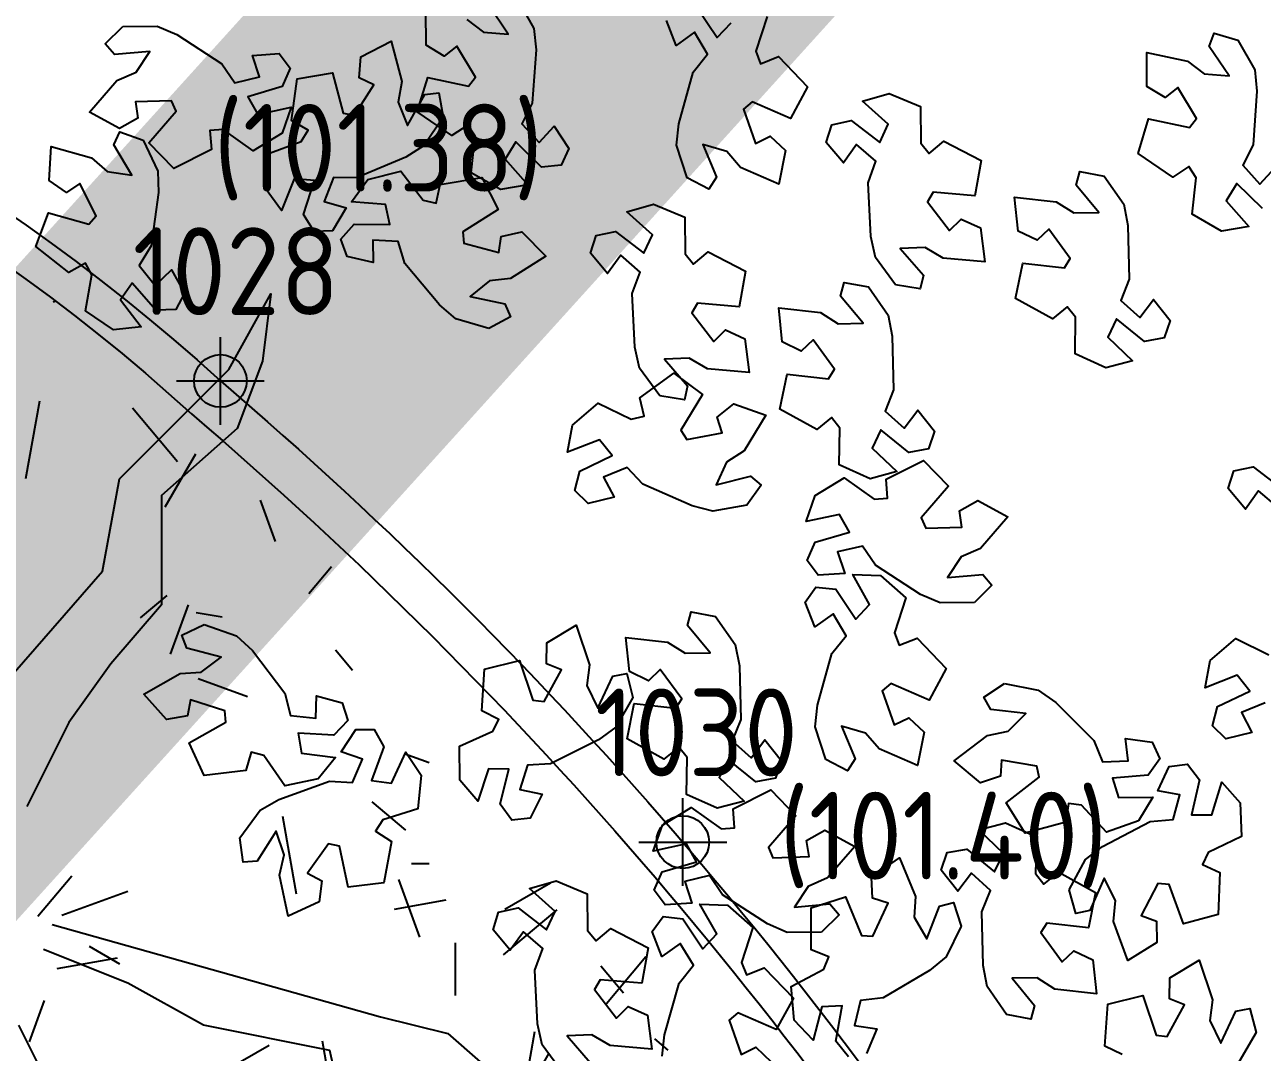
# Model space of a CAD drawing. Extents: x 9555 to 11275, y -8412 to -6382.
# Drawn here: x 10142.54 to 10145.359, y -8044.148 to -8041.807 of the extents above; entities that cross this region are included whole.
import ezdxf

# ---------------------------------------------------------------- set-up
doc = ezdxf.new("R2010")
doc.units = 0
doc.header["$MEASUREMENT"] = 0
doc.header["$XCLIPFRAME"] = 2
doc.header["$PDMODE"] = 33
doc.header["$PDSIZE"] = 0.12
doc.linetypes.add('TRATTEGGIATA', pattern=[0.75, 0.5, -0.25])
doc.layers.get('0').update_dxf_attribs({"color": 53, "lineweight": 50})
for name, color, linetype in [('02_CAT', 7, 'Continuous'), ('GEI-Nome_P', 6, 'Continuous'), ('GEI-Punti', 7, 'Continuous'), ('Gei-Punti_3D', 3, 'Continuous'), ('GEI-Quote_P', 3, 'Continuous'), ('GEI-Simboli', 6, 'Continuous'), ('Immagine', 181, 'Continuous'), ('Ril-Aiuola_Retino', 85, 'Continuous'), ('Ril-Albero', 104, 'Continuous'), ('Ril-Strada', 4, 'Continuous')]:
    doc.layers.add(name, color=color, linetype=linetype)
doc.layers.add('x Area Rilievo', color=1, linetype='Continuous', lineweight=15)
doc.styles.get("Standard").update_dxf_attribs({"font": 'isocp.shx'})
picture_1 = doc.add_image_def('image2.png', size_in_pixel=(4950, 3510))
picture_2 = doc.add_image_def('image3.png', size_in_pixel=(3510, 4950))

# ---------------------------------------------------------------- blocks, each defined once
blk = doc.blocks.new('ALB_PIOPPO')
at = {"layer": 'Ril-Albero'}
for points in [[(0.629399050907864, 0.847188342552613), (0.6455410235761292, 0.8186258755907261), (0.6475712681809682, 0.7981072205392366), (0.6439531352355061, 0.7468163475869574), (0.6339111484878686, 0.7272588022190689), (0.6504432514010432, 0.7091606860228126), (0.6650998436679174, 0.725079480992008), (0.6790504751094204, 0.7036017339706859), (0.6717704875217123, 0.6874593528292507), (0.6527598935766719, 0.6857475498834447), (0.6527598935766719, 0.6857475498834447), (0.6282433419256677, 0.709884985000599), (0.6180604367207252, 0.6932842246947075), (0.6396804354722008, 0.6686240890677482), (0.6135509522734992, 0.6642038394065821), (0.585391224812156, 0.6803022447969056), (0.5893215487157022, 0.7152359142909859), (0.5823637567688138, 0.7259614023441259), (0.5670929564103062, 0.7159226618113621), (0.5670929564103062, 0.7159226618113621), (0.5338389690778058, 0.7386474083202188), (0.5438615268134299, 0.7716033543705407), (0.5830697182790345, 0.7633579439922187), (0.5896094476735243, 0.7719196745712793), (0.571890339815468, 0.8016868073797241), (0.55955114024664, 0.7921439971264022), (0.5422787791404744, 0.8026614627601703), (0.5420218138948485, 0.8353826161607003)], [(0.5812013221881216, 0.827099654324968), (0.5971829477296069, 0.8148923734498226), (0.6209886741976334, 0.8130009600829453), (0.60195014794499, 0.8410407261926593)], [(0.8018030989780982, 0.8383490169486549), (0.8209533914390477, 0.8097667977571632), (0.834272331588636, 0.8239753394450418)], [(0.8688872543526713, 0.8301085657703879), (0.8579987687195398, 0.7966832812850839), (0.8626527865945945, 0.7847758440416328), (0.8796330948479181, 0.7915317913410718), (0.8796330948479181, 0.7915317913410718), (0.9076262659104941, 0.7625727862753706), (0.8911689848088145, 0.7323121842983937), (0.8544262912984095, 0.7482885239982693), (0.8462955879299443, 0.7412200751916771), (0.8576535219060588, 0.7084932329545381), (0.8716624290842674, 0.7153541078747594), (0.8864613867552862, 0.701572149496883), (0.880120110619373, 0.6694703095890873), (0.8434130778799727, 0.685477651137262), (0.8302188641461044, 0.7006546981673978), (0.8072824778504355, 0.70730392268689), (0.8202808165347051, 0.6760031709503664), (0.8131427639649473, 0.664479878946338), (0.7921561917460167, 0.6755123025885155), (0.7821003186219286, 0.7067414102502312), (0.7842460084331151, 0.7272483140792474), (0.7981245113155637, 0.7767582298827733), (0.8119011848789341, 0.7938913088212303), (0.799354726081674, 0.8149492895495314), (0.7817912591775666, 0.8023101271966766), (0.7724542879122964, 0.8261582848872422)], [(1.342994265349148, 0.6459597301671351), (1.318477713698144, 0.6700971652842327), (1.30829480815089, 0.6534964053207091), (1.329914806560055, 0.628836269351325), (1.303785323018928, 0.6244160196902158), (1.275625595557585, 0.6405144250804824), (1.279555920488178, 0.6754480945746764), (1.272598128198865, 0.6861735826277027), (1.257327327840358, 0.6761348420949957), (1.257327327840358, 0.6761348420949957), (1.224073340850282, 0.6988595886039093), (1.234095898243595, 0.7318155346541744), (1.273304089709086, 0.7235701246182202), (1.279843818761378, 0.7321318548548561), (1.262124711588058, 0.7618989876633009), (1.249785511676691, 0.7523561777524037), (1.232513149885676, 0.7628736433861718), (1.232256185667438, 0.7955947964443908), (1.271435693960598, 0.7873118349509696), (1.287417319159886, 0.7751045537334562), (1.31122304597011, 0.773213140366579), (1.292184519717466, 0.8012529068186609), (1.296854351976322, 0.8139781056776201), (1.31963342165318, 0.8074005228361898), (1.335775395006294, 0.7788380558743029), (1.337805639268822, 0.758319401165295), (1.334187506665558, 0.7070285282129589), (1.324145519575723, 0.6874709825027026), (1.340677622831208, 0.6693728663065031), (1.355334215440394, 0.6852916612756417)], [(0.1197723901173049, 0.1697732862447197), (0.2325996595162678, 0.2986109770044436), (0.2487174011304205, 0.3871870842012299), (0.3534851842734952, 0.4918676862230882), (0.3937807697200242, 0.5643389520943742), (0.3857212834641359, 0.4999202804783067), (0.3615446708718082, 0.435501261677075), (0.2890129869193743, 0.3710822428758433), (0.2890129869193743, 0.3388729070677527), (0.2890129869193743, 0.2664016411964667), (0.2406585304945565, 0.2100348694653462), (0.2003629450479139, 0.1536684449193899), (0.1600679755638339, 0.07314493163545421)], [(1.357987022492125, 0.3597809733417421), (1.339404689575872, 0.3757668787783928), (1.326761975937302, 0.3582059705668712), (1.31033738227768, 0.3778565807134555), (1.315629878331265, 0.3947552244590042), (1.334298201188403, 0.3987334972258054), (1.334298201188403, 0.3987334972258054), (1.36153134881738, 0.3777089205653965)], [(1.345511374046055, 0.1726821289486793), (1.322888509926884, 0.1632450540180344), (1.332912359506281, 0.144068346386689), (1.307982076899066, 0.1382036259584538), (1.295253025792135, 0.1505140283386481), (1.30007153510212, 0.1689833199801569), (1.30007153510212, 0.1689833199801569), (1.331078207027304, 0.1838918268740031), (1.31889956344412, 0.199089111302726), (1.288380615356118, 0.1870832511942808), (1.293057907985826, 0.2131679420378418), (1.317731396200656, 0.234223767753349), (1.349277295194042, 0.2187103706132802)], [(0.9466798497599029, -0.1663533740739354), (0.9345341884179561, -0.1516287095614075), (0.9345341884179561, -0.1516287095614075), (0.9406156745775434, -0.117765864006401), (0.9211646835331067, -0.1187332757499462), (0.9130164678610981, -0.1505004442939821), (0.8946161968898423, -0.1314290426261095), (0.8920055522834218, -0.09909774144836092), (0.9230582888910703, -0.08261937039299028), (0.927982827980486, -0.07082124030137038), (0.9110755840424645, -0.06388446880259835), (0.9110755840424645, -0.06388446880259835), (0.9110581837007885, -0.0236074170138636), (0.9439180094697122, -0.01327405226709288), (0.9592480182396912, -0.05029106479940992), (0.9700068785181202, -0.05085519743317946), (0.9845726596279292, -0.01942452896656732), (0.9697298367981375, -0.01462747562686673), (0.9686594072941261, 0.005566721260152008), (0.9955219550382708, 0.0242521116542207), (1.010804775739075, -0.01276242675629646), (1.009751746234201, -0.03284528165806933), (1.021630533517396, -0.05356204381024554), (1.034025668233994, -0.0220175592366445), (1.047165319468149, -0.01868774536359297), (1.054596586283196, -0.04120277701144914), (1.040134722054063, -0.07065158491627699), (1.024345096031652, -0.08391148442626672), (0.9799675856062322, -0.1098822776736483), (0.9581556595802567, -0.1126353061734449), (0.9525511916993992, -0.136498291474993), (0.9739649946909594, -0.1396084169618916), (0.9641136084502477, -0.1632487182930618)], [(0.6729992543137087, -0.1813569908515547), (0.6535498687435393, -0.1549354226149831), (0.6490746772126386, -0.1348080838528745), (0.6465184468504503, -0.08345333534902011), (0.6541436480396214, -0.0628330694242436), (0.6355613151232546, -0.04684716398759292), (0.6229186018271093, -0.06440807219905764), (0.6064940078251766, -0.04475746205247333), (0.6117865042209587, -0.02785881864929252), (0.630454827078097, -0.02388054554006658), (0.630454827078097, -0.02388054554006658), (0.6576879743647623, -0.04490512220058918), (0.6658075102884595, -0.02720343009178805), (0.641387374060514, -0.005312709827023809), (0.666798592591249, 0.002207826698111148), (0.6966850023104598, -0.01039897553891933), (0.696970542190229, -0.04555188694064327), (0.7051638374839513, -0.05536600385448764), (0.7191211767194545, -0.04356912623137532), (0.7191211767194545, -0.04356912623137532), (0.7548594185619777, -0.06214383819519753), (0.7488595818447266, -0.09606356663800852), (0.7089457175050029, -0.09257752221247983), (0.7034794436714265, -0.1018614402402136), (0.7246389962402873, -0.1292899359784769), (0.7357453203179602, -0.1183368259831354), (0.7541538764813822, -0.1267080060443959), (0.7583312972193426, -0.1591624209733595), (0.718441407824912, -0.1556356576256803), (0.7011117214610749, -0.1454321257230617), (0.6772509206178938, -0.1464079585882132), (0.6995133172470105, -0.1719633835628542)], [(0.7684493082575727, -0.1659809245894621), (0.7705949980686455, -0.1454740207603891), (0.7844735006088968, -0.09596410461443838), (0.7982501745146919, -0.07883102567598144), (0.7857037150325823, -0.05777304494773716), (0.7681402488133244, -0.07041220764295986), (0.7588032775480542, -0.04656404961002636), (0.7691864787631175, -0.03221957879543424), (0.7881520882713176, -0.03437331789098153), (0.7881520882713176, -0.03437331789098153), (0.8073023803899559, -0.06295553708247326), (0.8206213212242801, -0.04874699539459471), (0.8044134943233985, -0.02023642062033559), (0.8308977137190823, -0.0211716427591), (0.8552362436460044, -0.04261376906924852), (0.8443477576704481, -0.07603905355455254), (0.8490017762303523, -0.0879464907980605), (0.8659820841411374, -0.08119054315619678), (0.8659820841411374, -0.08119054315619678), (0.8939752548614024, -0.1101495482219548), (0.8775179741021475, -0.1404101505413564), (0.8407752802494315, -0.124433810841424), (0.8326445775657021, -0.1315022593055346), (0.8440025108569671, -0.1642291015427304), (0.8580114190623362, -0.1573682266225092), (0.872810376391044, -0.1711501850004424)], [(0.1842452034338748, -0.03958826429919782), (0.4985485528632125, -0.1281643718384089), (0.5630207502173334, -0.1442692131636818), (0.6274935642186392, -0.2006356377096949), (0.7242018604209761, -0.2408975677730609)], [(0.7322613470192891, -0.3053162397315532), (0.5871979784295718, -0.2167404790350815), (0.4663118380524338, -0.2328449738602103), (0.4501940964383948, -0.1603737076463858), (0.3293079560610295, -0.1362166189084633), (0.2567768877287335, -0.0959550360303183), (0.1761857168355618, -0.06374535303712037)], [(1.208616403059523, -0.1641917366887355), (1.192216127079291, -0.1561291915061815), (1.192216127079291, -0.1561291915061815), (1.194918339870696, -0.1159428851353255), (1.228400898597215, -0.1078518516012537), (1.241196471942999, -0.1458194914980027), (1.251892686882911, -0.1471087920994023), (1.26854747761206, -0.1167333595090554), (1.254062433470949, -0.1109450427414913), (1.254357992071505, -0.09072465563548349), (1.282420903169282, -0.07389571186507737), (1.295169562701403, -0.1118576964796034), (1.292762908168243, -0.1318236160868764), (1.30321575594553, -0.1532951736950281), (1.317712538640535, -0.122659619350884), (1.331047037749613, -0.12022461513493), (1.336941091894118, -0.1431900345270378), (1.32052380042046, -0.1715951461799818)], [(0.1520091049279699, -0.1362166189084633), (0.2245401732603796, -0.2811591509936306), (0.2487174011304205, -0.3455781697948623), (0.2890129869193743, -0.4341542773339597), (0.2970718572128135, -0.5066255432053595), (0.2809535003210613, -0.5468874732686118), (0.2245401732603796, -0.3536307640500809), (0.2003629450479139, -0.2892117452488492), (0.1197723901173049, -0.2006356377096949), (0.09559516224726394, -0.1442692131636818)]]:
    blk.add_lwpolyline(points, dxfattribs=at)
for points in [[(0.2519690446022196, 0.8205089311783809), (0.2847756476495533, 0.8208330113425291), (0.3037192194642557, 0.8126918588669696), (0.3468706642250936, 0.7847312019962942), (0.3591373199142254, 0.7664865240443532), (0.3829719384132204, 0.7722104530426463), (0.3761213099043061, 0.792735865192526), (0.4016666322721676, 0.7945662879995439), (0.412278741109958, 0.7803903272700836), (0.4045878007317469, 0.7629208619283077), (0.4045878007317469, 0.7629208619283077), (0.3716067436807862, 0.7531266184506649), (0.3812168896952244, 0.7361878498323335), (0.4132553679812645, 0.7431937649200222), (0.4044942449634163, 0.7181831486814758), (0.3767895508157153, 0.701313684918432), (0.3481082297968214, 0.7216407838478744), (0.3353557567070311, 0.7207344424414259), (0.336762043276849, 0.702513688076067), (0.336762043276849, 0.702513688076067), (0.300794104941474, 0.6843877594093897), (0.2767890011000418, 0.7090920358203334), (0.3029598054878306, 0.7394294317842878), (0.2986260220342274, 0.7492929804596429), (0.264002480246063, 0.7481705858386363), (0.266391721769196, 0.7327559005420881), (0.2488354286541608, 0.7227195594898035), (0.2200668809757644, 0.7383115765912862), (0.2462566932338177, 0.7686057113753577), (0.2646683381119601, 0.7766952993321183), (0.2778314637148469, 0.7966207099031521), (0.2440822819024788, 0.7935083010066819), (0.2351998844612808, 0.803747494364984)], [(0.5587807861734291, 0.7335515450291155), (0.5404939933687274, 0.7063123990413942), (0.5230662142054143, 0.6952937891887245), (0.4756021519553997, 0.6755198543778533), (0.4536181015585043, 0.6757218873406714), (0.4448587939009485, 0.6528280743602863), (0.4656607023409833, 0.6468695126092712), (0.4527228844553974, 0.6247668755629547), (0.4350300822022746, 0.6240323267500685), (0.4249725508756228, 0.6402551151371654), (0.4249725508756228, 0.6402551151371654), (0.4355478854849935, 0.672994069135143), (0.4161432415960462, 0.6746483769970837), (0.4038014330029682, 0.6442637392082702), (0.3881299036673909, 0.6656340793511504), (0.3898861531529292, 0.6980230293466434), (0.4228710521800849, 0.7101805668838779), (0.4293358587577814, 0.7212102195507555), (0.4135137154618178, 0.730355352563322), (0.4135137154618178, 0.730355352563322), (0.4189070985727312, 0.7702696685175852), (0.4528572156403925, 0.776095142649865), (0.463075584741091, 0.7373542955306789), (0.4736611435062059, 0.7353499833238857), (0.4923171450589052, 0.7645390666492631), (0.478253271016456, 0.7712865517400473), (0.4799053351861176, 0.7914415037006961), (0.5090345054579757, 0.8063489450719317), (0.5192064462562485, 0.7676168888572761), (0.5154651276573077, 0.7478575248637185), (0.524453254942955, 0.7257328018466751), (0.5409735734215246, 0.7553262640436742), (0.5544414378290412, 0.756860779695387)], [(0.9919045613163462, 0.5728249898179456), (0.9724551747189025, 0.5992465580544604), (0.9679799835304266, 0.619373896816569), (0.9654237528256999, 0.6707286456628481), (0.9730489546996068, 0.6913489112451998), (0.9544666217833537, 0.7073348170242753), (0.9418239078023589, 0.6897739084703858), (0.925399314485162, 0.7094245186169701), (0.9306918105387467, 0.7263231623625188), (0.949360133395885, 0.7303014351293768), (0.949360133395885, 0.7303014351293768), (0.9765932810250888, 0.7092768584688542), (0.9847128169486723, 0.7269785509200801), (0.9602926807206131, 0.7488692711848444), (0.9857038985666122, 0.7563898073675546), (1.015590308970673, 0.7437830051305241), (1.015875848850328, 0.7086300940711681), (1.024069143801739, 0.6988159771573237), (1.038026483037243, 0.710612854780436), (1.038026483037243, 0.710612854780436), (1.073764724879652, 0.6920381424742459), (1.067764888504826, 0.6581184140314349), (1.027851023822791, 0.6616044584569067), (1.022384750331639, 0.6523205404292298), (1.043544302558189, 0.6248920446910233), (1.054650626978173, 0.635845154686308), (1.07305918279917, 0.6274739749674723), (1.077236603537131, 0.5950195596961976), (1.0373467141427, 0.5985463230438199), (1.020017027778863, 0.6087498552888064), (0.9961562272781066, 0.6077740220812302), (1.018418623564685, 0.5822185974489571), (1.015307842055563, 0.5690253769931246)], [(0.2713096348960562, 0.7114797694506478), (0.2854861841966567, 0.681892555215768), (0.2861263414635005, 0.6612836423120143), (0.2790532214081622, 0.6103541270679784), (0.2677135940842845, 0.5915192666438429), (0.2829859533517265, 0.5723461794614195), (0.2986839601727524, 0.5872390079010756), (0.3111525399441462, 0.5648683083547326), (0.3027992063607599, 0.5492543237498921), (0.2837164146937994, 0.548830053295319), (0.2837164146937994, 0.548830053295319), (0.2608856144379388, 0.5745677994054859), (0.2496050373408707, 0.558692491594627), (0.2695106018669549, 0.5326288174327942), (0.2431422881942353, 0.5299829609308517), (0.2161338175970968, 0.5479460169902381), (0.2224139511513386, 0.5825345790243546), (0.21619624140817, 0.5937053911920884), (0.200282459052346, 0.584720670018271), (0.200282459052346, 0.584720670018271), (0.1686387767814495, 0.6096389175602894), (0.1808637010962002, 0.6418429124016143), (0.2194256681156048, 0.6309689191780308), (0.2265285745290839, 0.639069537280534), (0.2108598312340746, 0.669965158595744), (0.1979044452348262, 0.661277289578095), (0.1813816594822129, 0.6729370102581811), (0.1833346677302643, 0.7056008384010397), (0.2218654819066614, 0.6946913158848815), (0.2369863780824062, 0.681432789365374), (0.260610064518346, 0.6779382912909568), (0.2435082791458854, 0.7071995774741708), (0.2490266807324133, 0.7195804207650554)], [(0.6022932507021324, 0.5312295423583464), (0.5708399265250819, 0.5405604923247438), (0.5551251767542453, 0.5539090445550983), (0.5220956747144783, 0.5933158597902093), (0.515732110596673, 0.6143597213156795), (0.4912678010574609, 0.6158926879878095), (0.491784244018163, 0.5942603764916043), (0.4668289305300277, 0.6000176551174832), (0.4608512044359259, 0.6166862322447173), (0.4733362371511021, 0.6311242649905466), (0.4733362371511021, 0.6311242649905466), (0.50773926504678, 0.6307940751905221), (0.5035311554064492, 0.6498090315471359), (0.4708484813446603, 0.65252744528226), (0.4865725277325055, 0.6738591742656581), (0.5180113238910735, 0.6818423506763907), (0.5394528427984824, 0.6539843137070989), (0.5519085962376948, 0.6511031283702096), (0.5559188514623656, 0.6689326376636586), (0.5559188514623656, 0.6689326376636586), (0.5956252744214225, 0.6756885223054496), (0.611310744916068, 0.6450207519923765), (0.5773803530290706, 0.6237135379058145), (0.5786242309322915, 0.6130119477600147), (0.6120488669279212, 0.6039101293403633), (0.6142949599970962, 0.6193463229930671), (0.6340254210030025, 0.6237803429600035), (0.6569417914273572, 0.6004226862451105), (0.6230059438723856, 0.5791624092548204), (0.6030299808919608, 0.5768405449223337), (0.5845926607519232, 0.5616630894189711), (0.6177663391050601, 0.554720364072466), (0.6232476055826055, 0.5423230353103463)], [(1.191533725193267, 0.67705018771602), (1.210322754103686, 0.6501550162145122), (1.214298073742953, 0.6299230131307354), (1.215581601621807, 0.5785207071170362), (1.207448030381215, 0.558095622214239), (1.225628735884811, 0.5416543866105599), (1.23870250789173, 0.5588967822878317), (1.254635370362621, 0.5388454075554137), (1.248925963904412, 0.5220830284803242), (1.230164836828635, 0.5185683395727665), (1.230164836828635, 0.5185683395727665), (1.203460764698661, 0.5402609578727038), (1.194905296804563, 0.5227657946710451), (1.218775768156434, 0.500276968992182), (1.193186081422823, 0.4933881062969476), (1.163621076077334, 0.5067312466854901), (1.164206265795201, 0.5418804465621747), (1.156258553280168, 0.5518944784044493), (1.142013318853174, 0.5404469049353793), (1.142013318853174, 0.5404469049353793), (1.106746085632039, 0.5599010583088102), (1.11358418123848, 0.5936617817999377), (1.153399462131574, 0.5891882491564502), (1.159093996467618, 0.598333934446714), (1.138620264907331, 0.6262780808515913), (1.127246068014642, 0.6156034040557756), (1.109050490731534, 0.6244279462171676), (1.105678159353147, 0.6569758689794867), (1.145468464490136, 0.6524622234468893), (1.162540120428162, 0.6418326122348503), (1.186417770704793, 0.642217178616022), (1.164795141358695, 0.6683161430810287), (1.168231729370291, 0.6814282708232327)], [(0.7662506371110567, 0.4667234437837919), (0.7468012518831983, 0.4931450123626746), (0.7423260603524113, 0.5132723507824153), (0.7397698296477984, 0.5646270996286944), (0.7473950311792805, 0.5852473652109893), (0.7288126982631411, 0.6012332709900647), (0.7161699842821463, 0.5836723627786), (0.6997453913072604, 0.6033229725827596), (0.7050378873608452, 0.6202216163283651), (0.723706209875445, 0.6241998890951663), (0.723706209875445, 0.6241998890951663), (0.7509393575046488, 0.6031753127771253), (0.759058893428346, 0.6208770048859265), (0.7346387572002868, 0.6427677251506339), (0.7600499757310217, 0.6502882616757688), (0.7899363857926573, 0.6376814590963136), (0.7902219253300018, 0.6025285480370144), (0.7984152206238377, 0.59271443112317), (0.812372559859341, 0.6045113087462823), (0.812372559859341, 0.6045113087462823), (0.8481108017017505, 0.5859365964400922), (0.8421109653270378, 0.5520168679973381), (0.8021971006448894, 0.5555029124227531), (0.7967308268111992, 0.5462189947374441), (0.817890379037749, 0.5187904986568697), (0.8289967038001578, 0.5297436089945222), (0.847405259621155, 0.5213724289332617), (0.8515826803591153, 0.4889180136619871), (0.8116927902799489, 0.4924447770096663), (0.7943631042585366, 0.5026483092546528), (0.7705023034153555, 0.5016724760470197), (0.7927647003867833, 0.4761170514148034), (0.7896539188775478, 0.4629238309589141)], [(0.9658798020152517, 0.5709486420242911), (0.9846688305833595, 0.5440534701803585), (0.9886441495377767, 0.5238214674389496), (0.9899276781013668, 0.4724191610828825), (0.9817941075456247, 0.4519940761800854), (0.999974812706796, 0.4355528405763494), (1.01304858437129, 0.4527952365960459), (1.028981447526917, 0.4327438618636279), (1.023272040726397, 0.4159814824462273), (1.004510913308309, 0.4124667935386128), (1.004510913308309, 0.4124667935386128), (0.9778068418631847, 0.434159411838607), (0.9692513739690867, 0.4166642486368346), (0.9931218449784183, 0.3941754229580283), (0.9675321582449214, 0.3872865606051619), (0.9379671522145827, 0.4006297006513364), (0.938552342274761, 0.435778900528021), (0.9306046301022661, 0.4457929327126635), (0.916359395675272, 0.4343453589012256), (0.916359395675272, 0.4343453589012256), (0.8810921621115995, 0.4537995122745997), (0.8879302580604644, 0.4875602361081519), (0.9277455389535589, 0.4830867031222965), (0.9334400726049807, 0.4922323884126172), (0.9129663410445801, 0.5201765348174376), (0.9015921444942023, 0.509501858021622), (0.8833965675534046, 0.5183264001829571), (0.8800242361752453, 0.550874322945333), (0.9198145406274989, 0.5463606774127356), (0.9368861969078353, 0.5357310662006967), (0.9607638468420419, 0.5361156329242363), (0.93914121818068, 0.562214597046875), (0.9425778061923893, 0.575326724789079)], [(0.8493078873403874, 0.36183419139644), (0.8169692446018644, 0.3563033329182304), (0.7969730493589395, 0.3613321980463411), (0.749928237760173, 0.3820838570937894), (0.7349193830755212, 0.398148521160465), (0.7122965186142665, 0.3887114462297632), (0.7223203681934365, 0.369534738255993), (0.6973900852439101, 0.3636700181702395), (0.6846610344794044, 0.3759804205503201), (0.6894795437892753, 0.3944497121918857), (0.6894795437892753, 0.3944497121918857), (0.7204862153721479, 0.409358218743364), (0.7083075721312753, 0.424555503514398), (0.6777886240433872, 0.4125496434059528), (0.6824659170154064, 0.4386343342496275), (0.7071394048879256, 0.4596901599651346), (0.7386853038813115, 0.4441767628250659), (0.751131922312311, 0.4470971588491466), (0.746849362697958, 0.4648632284555561), (0.746849362697958, 0.4648632284555561), (0.7794816185680702, 0.4884720746119342), (0.807105921904963, 0.4678943142088769), (0.7860860544986963, 0.4337851709611869), (0.7919315140293293, 0.4247352053541249), (0.8259372279618447, 0.431342840591924), (0.8211298984226687, 0.4461823350329155), (0.8368691719924755, 0.4588798467366928), (0.8677490850654976, 0.4480552736333152), (0.8467035786908355, 0.4139858238449392), (0.8298105960479916, 0.4030744893923952), (0.8199794667222022, 0.3813112473446267), (0.852805833640673, 0.3897447526081805), (0.8632018279757858, 0.3810463978474559)], [(1.067322180604378, 0.268616983732727), (1.034515211197913, 0.2683323279081264), (1.015581436234356, 0.2764962391539711), (0.9724636228894497, 0.3045087306904293), (0.9602189018340823, 0.3227681366174693), (0.9363774214647265, 0.3170728538132721), (0.9432033792886614, 0.296539224264734), (0.9176558758862257, 0.2947395006318629), (0.9070608099332276, 0.3089282038073975), (0.9147727382323865, 0.326388413961638), (0.9147727382323865, 0.326388413961638), (0.9477655410275929, 0.336143017050631), (0.9381757573845562, 0.3530933222119188), (0.9061288836560379, 0.3461259131693737), (0.9149200553040373, 0.3711259827192066), (0.9426450015729415, 0.3879621413655627), (0.9713018744615738, 0.3676005906498858), (0.9840554277969886, 0.3684916066079609), (0.9826710385399338, 0.3867140380074829), (0.9826710385399338, 0.3867140380074829), (1.018660732096009, 0.4047967308311513), (1.042636132095708, 0.3800636250466596), (1.016428890050292, 0.3497577003499259), (1.02075081682483, 0.339888951088426), (1.055375682641397, 0.3409697375961969), (1.053004966558774, 0.356387282889898), (1.070573307749669, 0.3664025192658187), (1.099323097846195, 0.3507759421822811), (1.073096899289339, 0.320513301605672), (1.054675546581848, 0.3124458448154428), (1.041488486093385, 0.292536267117157), (1.07524138388203, 0.2956081169883191), (1.084111470290509, 0.2853582571042352)], [(0.924893902697363, 0.1184779724732721), (0.914838029573275, 0.1497070797926199), (0.9169837190420367, 0.170213983964004), (0.9308622219244853, 0.2197238997675299), (0.9446388954879694, 0.2368569787059869), (0.9320924366904819, 0.2579149594343448), (0.9145289701290267, 0.2452757970814901), (0.9051919985213317, 0.2691239547720556), (0.9155752000788198, 0.2834684255865909), (0.934540809244595, 0.2813146864911005), (0.934540809244595, 0.2813146864911005), (0.9536911020479693, 0.2527324672996087), (0.9670100425398687, 0.2669410089873736), (0.950802215638987, 0.2954515837616896), (0.9772864350346708, 0.294516361622982), (1.001624964961707, 0.2730742353128335), (0.9907364789861504, 0.2396489511698405), (0.9953904972036298, 0.2277415135839647), (1.01237080545684, 0.2344974612258284), (1.01237080545684, 0.2344974612258284), (1.040363976519529, 0.2055384561601272), (1.023906695075311, 0.1752778541831503), (0.9871640019074448, 0.191254193882969), (0.9790332985389796, 0.1841857450764337), (0.9903912325149804, 0.1514589028392379), (1.004400140035614, 0.158319777759516), (1.019199097364321, 0.1445378193816396), (1.012857821228295, 0.1124359791314191), (0.9761507884887806, 0.1284433210220186), (0.962956575097337, 0.1436203680522681), (0.940020188117046, 0.1502695925716466), (0.9530185268012019, 0.118968840835123), (0.9458804745737552, 0.1074455488310946)], [(0.8194910806995495, 0.2552606372997843), (0.8382801099525068, 0.2283654654559086), (0.8422554289068103, 0.2081334627145566), (0.8435389571280894, 0.1567311567008574), (0.8354053865723472, 0.1363060717980602), (0.8535860913913211, 0.1198648361942674), (0.8666598630555882, 0.1371072318715392), (0.8825927258689035, 0.1170558571392348), (0.8768833194108083, 0.1002934780641453), (0.8581221919927202, 0.09677878915653082), (0.8581221919927202, 0.09677878915653082), (0.8314181208900209, 0.118471407456525), (0.8228626523110734, 0.1009762442548094), (0.846733123662716, 0.07848741857594632), (0.8211434365869081, 0.0715985558807688), (0.7915784312414189, 0.08494169626931125), (0.7921636209590588, 0.1200908961459959), (0.7842159087866776, 0.1301049283305815), (0.769970674017145, 0.1186573545191436), (0.769970674017145, 0.1186573545191436), (0.7347034407960109, 0.1381115078926314), (0.7415415364024511, 0.1718722313837588), (0.7813568172954319, 0.1673986983978466), (0.787051351974128, 0.1765443840305352), (0.7665776200713026, 0.2044885304353556), (0.7552034238633496, 0.19381385363954), (0.7370078462379297, 0.2026383958009887), (0.7336355152019678, 0.2351863185633079), (0.7734258199966462, 0.2306726730307105), (0.7904974762768688, 0.2200430618186715), (0.8143751258687644, 0.2204276285421543), (0.7927524972074025, 0.2465265926648499), (0.796189084534376, 0.2596387204070538)], [(0.3299723693767191, 0.2475729445060324), (0.3609553762211135, 0.2367826047429276), (0.3760292853114606, 0.2227143967074312), (0.4071815274263599, 0.1818073940033855), (0.4125549179487962, 0.1604891925701395), (0.436920885427412, 0.157814864151419), (0.4374157245048309, 0.1794476810176207), (0.4620747891308383, 0.1725307131071077), (0.4672671883668045, 0.155601044915386), (0.4541212080237074, 0.1417621125736446), (0.4541212080237074, 0.1417621125736446), (0.4197711785828915, 0.1436993399922244), (0.4230862644807303, 0.1245085360982898), (0.4556062340496965, 0.1202660725958253), (0.4389026860704917, 0.09969230790272832), (0.4071252293435919, 0.09318675158760925), (0.3870087269333453, 0.122016167591994), (0.3747011927677022, 0.1254761714236565), (0.369862276575418, 0.1078535029559475), (0.369862276575418, 0.1078535029559475), (0.3298835636072681, 0.1029601831335754), (0.3156481010366861, 0.1343273266576261), (0.3505369665342641, 0.1540259555154648), (0.3497944533501141, 0.1647739760180116), (0.3168315810600006, 0.1754275395775267), (0.3138667217190232, 0.1601131472889392), (0.2939506396073739, 0.1566058273335784), (0.2721506260702427, 0.1810086871658427), (0.3070427477122166, 0.2006601755467727), (0.3271053785687172, 0.2020461757562657), (0.3462316940300525, 0.2163456165958451), (0.3134186266290726, 0.2248307199326405), (0.3085225817119408, 0.2374706081557179)], [(0.740418870264989, 0.1777428642303107), (0.7240015781064812, 0.149337752577253), (0.7073526573390154, 0.1371742560563121), (0.6613228338253521, 0.11425917405154), (0.6393747975473616, 0.1129852050616478), (0.6321718514958548, 0.08955510273324307), (0.6533267838324264, 0.0850061799083619), (0.6419016479704851, 0.06208501223511576), (0.6242980445523472, 0.06016459727169376), (0.6131743365679085, 0.07567575208912558), (0.6131743365679085, 0.07567575208912558), (0.6215284182769665, 0.1090506844643073), (0.6020564971755675, 0.1093988426336523), (0.5917819056606959, 0.07825435363434963), (0.5747113597564066, 0.09852464671422467), (0.5742897356466301, 0.1309584366573517), (0.6063842514554381, 0.1453024702377661), (0.6120941807455438, 0.1567411617260746), (0.5956939051075096, 0.1648037069086854), (0.5956939051075096, 0.1648037069086854), (0.5983961178990285, 0.2049900136219094), (0.6318786769679718, 0.213081047156038), (0.6446742496290199, 0.1751134072592322), (0.655370465253668, 0.1738241066577757), (0.6720252552979673, 0.2041995389057547), (0.657540211841706, 0.2099878560158004), (0.6578357704423752, 0.2302082431217514), (0.6858986811977275, 0.2470371868921006), (0.698647340729849, 0.2090752019352067), (0.6962406868814242, 0.1891092823279337), (0.7066935343161731, 0.167637724719782), (0.7211903163265561, 0.1982732794063509), (0.7345248157779452, 0.2007082836223617)], [(1.096126205189421, 0.1910507615656343), (1.128303361322082, 0.1846469434934193), (1.145177268643351, 0.172797535807149), (1.181685205797521, 0.1365895843770772), (1.189953927223996, 0.1162188377076063), (1.214455654687868, 0.1169384085996512), (1.21195533345167, 0.1384319429556626), (1.237333824822713, 0.1349901218305263), (1.244816643830518, 0.118940756848076), (1.233709894160143, 0.1034174543187305), (1.233709894160143, 0.1034174543187305), (1.199421850611543, 0.1005877146907892), (1.205357947364291, 0.08203941241902157), (1.23815216508001, 0.08233306903429138), (1.224452990830287, 0.05964781226174409), (1.193879908574559, 0.04881196351783501), (1.169971305069225, 0.07458380190291791), (1.157303637245263, 0.07630925874133254), (1.15494724340374, 0.05818687074628315), (1.15494724340374, 0.05818687074628315), (1.116028774473875, 0.04781408131765374), (1.097593947629434, 0.07691224837162736), (1.129424824980219, 0.1012446145648482), (1.127203689520343, 0.1117868070359691), (1.093084584046323, 0.1177814756942439), (1.092265171076178, 0.1022042629211342), (1.073025127502433, 0.09597752020249573), (1.048061079946706, 0.117132580251166), (1.079901699023594, 0.1414187085117646), (1.099580124379827, 0.1455647555641804), (1.116546136413717, 0.1623708361347553), (1.082875155133024, 0.1662385711942989), (1.076278841416297, 0.1780803065693704)], [(0.3639843042222992, 0.04343888285973208), (0.3835238093187172, 0.06979387510216384), (0.401447373929841, 0.07998618066864083), (0.4497834901480928, 0.09752087709040325), (0.4717340926509905, 0.09629191342327204), (0.4815534923250198, 0.118751466673757), (0.4610527012133616, 0.1256754395742519), (0.4750090827794793, 0.147149450418226), (0.4927168828122603, 0.1470565438244762), (0.5020054594202747, 0.1303815581534877), (0.5020054594202747, 0.1303815581534877), (0.489912024782484, 0.09817246544344016), (0.5092181834912708, 0.09561332920367249), (0.5229661625834297, 0.1253881428831392), (0.5376220998552981, 0.103308926792522), (0.5343544718311932, 0.07103740547790949), (0.5008375640359191, 0.06043428441989818), (0.4938644836187223, 0.04971872983230696), (0.5092420629094931, 0.03984433282113287), (0.5092420629094931, 0.03984433282113287), (0.5019896693463579, 0.0002255997773659146), (0.4678044480525614, -0.004007275390563336), (0.4594073112833712, 0.03516869188865712), (0.4489269591882703, 0.03766539952380299), (0.4289275420402419, 0.0093798499937634), (0.4426607969235192, 0.001982632997169276), (0.4400688451871702, -0.01807311886955176), (0.410274972963407, -0.03160328999018702), (0.4019238026104404, 0.007561726578103389), (0.406584245121735, 0.02712470741283823), (0.3986396576150355, 0.04964521629926821), (0.3807546976579488, 0.02085594502631238), (0.3672298445637807, 0.01995235850273502)], [(1.158030046724889, -0.006421876148181127), (1.173738784783836, 0.02238113358816918), (1.190081342098551, 0.03495324778879194), (1.235529501158567, 0.05900133376098893), (1.257439251891469, 0.06081850498554786), (1.264059687439499, 0.08441981749939487), (1.242798580491922, 0.08844339449683503), (1.25365251675737, 0.1116405010466792), (1.271203155959597, 0.1139963200126886), (1.28270762156103, 0.09876542710838976), (1.28270762156103, 0.09876542710838976), (1.27518270892881, 0.0651938253349158), (1.29465728048342, 0.06532804010680593), (1.304157355128041, 0.096717449014875), (1.321724704410258, 0.07687616508945894), (1.32294949603579, 0.04446276696347695), (1.291220088492878, 0.02932823949294061), (1.285795216310362, 0.01775163745770669), (1.302390148768609, 0.01009775583537476), (1.302390148768609, 0.01009775583537476), (1.300684071295336, -0.03014315001354362), (1.267412175854474, -0.0390609730026199), (1.253680172754798, -0.001421891752329429), (1.242955305800251, -0.000397902876727585), (1.22705794180672, -0.03117651151706013), (1.241681903125937, -0.03660429745212923), (1.241887239483162, -0.05682580212430821), (1.214249744482345, -0.0743446256134348), (1.200564780169316, -0.03671003551380636), (1.202476193657276, -0.0166906339947559), (1.191494760343176, 0.004515448566735358), (1.177761184981364, -0.02646975437744459), (1.164491085283089, -0.0292342711428546)], [(0.9209334589463651, -0.04707102064935498), (0.8881264895398999, -0.04735567681632347), (0.8691927149188814, -0.03919176522805401), (0.8260749019161722, -0.01117927369165272), (0.813830180176069, 0.00708013189301937), (0.789988700491449, 0.001384849431190105), (0.7968146586578086, -0.01914878011729115), (0.7712671549129482, -0.02094850375016222), (0.7606720889599501, -0.006759800916995573), (0.7683840165743732, 0.01070040957955598), (0.7683840165743732, 0.01070040957955598), (0.8013768193694659, 0.02045501266860583), (0.7917870364112787, 0.03740531748741205), (0.7597401619980246, 0.03043790844498062), (0.768531333646024, 0.0554379783371246), (0.7962562805997777, 0.07227413698348073), (0.8249131538307211, 0.0519125862679175), (0.8376667064812864, 0.05280360222587888), (0.8362823168819205, 0.07102603328297619), (0.8362823168819205, 0.07102603328297619), (0.8722720114651565, 0.08910872610675824), (0.8962474107800062, 0.06437562066469127), (0.8700401683922792, 0.03406969596784393), (0.8743620958516658, 0.02420094670634398), (0.9089869616681199, 0.02528173321417171), (0.9066162455854965, 0.04069927850781596), (0.9241845867765051, 0.05071451488373668), (0.952934376530493, 0.03508793745788807), (0.9267081779736372, 0.00482529688122213), (0.9082868249237208, -0.003242159566639202), (0.8950997651201078, -0.02315173726481135), (0.9288526629087528, -0.02007988739364919), (0.9377227489749203, -0.03032974727778992)], [(1.098143009554065, -0.1260621832236666), (1.07944689545468, -0.09910233908294686), (1.075541412062648, -0.07885673962829287), (1.07443525707572, -0.02745031053490266), (1.082639257585583, -0.007053412678999393), (1.064515391828422, 0.009450458676326434), (1.051382202208742, -0.007746723161687896), (1.03551862233769, 0.01235950921204676), (1.041285834429004, 0.02910208812267001), (1.060058977395897, 0.03255202016271141), (1.060058977395897, 0.03255202016271141), (1.086688038714328, 0.01076738754147755), (1.095303823684048, 0.02823292565159363), (1.071511093374397, 0.05080398352333759), (1.097124397938728, 0.05760450644407911), (1.126643186580054, 0.04415943025259139), (1.125936716275874, 0.009012459002917694), (1.133849827379322, -0.001028937461569512), (1.148134477586154, 0.01036941413212844), (1.148134477586154, 0.01036941413212844), (1.183334373334219, -0.009206314284597283), (1.176379825547883, -0.04294324190124144), (1.136580217973005, -0.0383323513308369), (1.130854159641444, -0.04745833301114999), (1.15123134703947, -0.0754729586745384), (1.16264230891602, -0.06483759254422239), (1.180807328432934, -0.07372486666918121), (1.184067332080531, -0.1062842321591688), (1.144292838245633, -0.1016333153247615), (1.127257962014369, -0.09094486069062668), (1.103379127405219, -0.09124703395474398), (1.124911571828534, -0.1174204531873215), (1.121429760048045, -0.1305206444732221)]]:
    blk.add_lwpolyline(points, close=True, dxfattribs=at)
blk = doc.blocks.new('-Fgl. 957E Estratto Foglio Intero_PostFR2')
at = {"layer": 'Immagine'}
image = blk.add_image(picture_1, insert=(9917.283654509196, -8422.509303729323), size_in_units=(838.1827212973916, 594.3477478290598), rotation=0.001090204153391001, dxfattribs=at)
image.set_boundary_path([(308.7555908007198, 193.6289745913382), (4680.161310497795, 3410.458243007306)])
image.dxf.flags = 15
blk = doc.blocks.new('-Fgl. 958 Estratto Foglio Intero_PostFR3')
at = {"layer": 'Immagine'}
image = blk.add_image(picture_2, insert=(9716.786041246873, -8308.17513906339), size_in_units=(1485.8142875308895, 2095.3791234409982), rotation=-0.001043539486264, dxfattribs=at)
image.set_boundary_path([(486.9858317041253, 415.0435325266662), (2987.88009123626, 4584.843253445799)])
image.dxf.flags = 15
blk = doc.blocks.new('- Fogli_Unione (Estratti_20043_SpostatoComeAll.957E_SuRIL_PostFR1-FR2-FR3 (2021-02-08)')
for name in ['-Fgl. 958 Estratto Foglio Intero_PostFR3', '-Fgl. 957E Estratto Foglio Intero_PostFR2']:
    blk.add_blockref(name, (0, 0))
blk = doc.blocks.new('2493-1_PostFRAZ')
at = {"layer": '02_CAT'}
blk.add_blockref('- Fogli_Unione (Estratti_20043_SpostatoComeAll.957E_SuRIL_PostFR1-FR2-FR3 (2021-02-08)', (2.400635534626417, 6.76379925128731), dxfattribs=at)

msp = doc.modelspace()

# ---------------------------------------------------------------- hatches: boundary and pattern name
at = {"layer": 'Ril-Aiuola_Retino'}
h = msp.add_hatch(dxfattribs=at)
h.set_pattern_fill('TEXTURE', color=256, scale=2, angle=90)
h.set_pattern_definition([(90, (-0.9599999999999999, 1.44), (-1.52, 0.8800000000000001), [0.08, -1.34, 0.06, -0.58, 0.12, -1.42]), (99.99999999999999, (-1.78, 1.06), (-1.90229523315529, 0.537840911343363), [0.14, -0.34, 0.18, -1.06, 0.09999999999999999, -1.32]), (110, (-1.14, 0.8600000000000001), (-1.473175022505177, 0.8898063570613953), [0.16, -1.1, 0.14, -0.82, 0.1, -0.64]), (120, (-1.02, 1.44), (-1.693679121828036, -0.146461709275204), [0.09999999999999999, -0.6599999999999999, 0.07999999999999999, -0.9799999999999999, 0.05999999999999999, -1.3]), (130, (-1.46, 0.8800000000000001), (-1.442469036049412, 0.2255727821317983), [0.08, -0.88, 0.06, -0.56, 0.16, -1.02]), (140, (-0.7399999999999999, 1.18), (-1.571556626837207, -0.5349857648985248), [0.04, -0.74, 0.1, -1.22, 0.12, -0.62]), (150, (-0.8799999999999999, 1.24), (-1.491384387633061, -0.6631535329954588), [0.1, -0.82, 0.04, -0.96, 0.08, -0.74]), (160, (-0.6399999999999999, 1.02), (-1.437245651988788, -0.7326151348691359), [0.05999999999999999, -0.3799999999999999, 0.12, -0.6399999999999999, 0.07999999999999999, -0.8799999999999999]), (170, (-1.82, 1.12), (-1.098129669690666, -1.390435625458823), [0.14, -0.8799999999999999, 0.05999999999999999, -1.04, 0.12, -0.9799999999999999]), (180, (-0.9599999999999999, 1.24), (-0.7400000000000002, -1.76), [0.12, -0.62, 0.08, -1.22, 0.04, -1.24]), (190, (-1.58, 0.9200000000000002), (-0.9676352743414199, -1.653143059704817), [0.14, -0.78, 0.12, -0.64, 0.14, -1.46]), (200, (-0.4399999999999999, 0.78), (-0.5446075888431804, -1.602935611362608), [0.16, -0.52, 0.08, -1.06, 0.12, -1.16]), (210, (-0.68, 0.24), (-0.1899484522385718, -1.910999629903724), [0.1, -1.34, 0.12, -0.62, 0.14, -0.82]), (220, (-0.2399999999999999, 0.68), (-0.4751072084166816, -1.860718447404257), [0.05999999999999999, -0.4399999999999999, 0.07999999999999999, -0.8599999999999999, 0.16, -1.12]), (230, (-1.84, 0.08000000000000011), (0.2280379188004466, -1.470645677105523), [0.12, -0.72, 0.14, -0.62, 0.08, -0.84]), (240, (-0.1199999999999999, 1.74), (0.8051150572225253, -1.365499814951862), [0.08, -0.56, 0.16, -1.24, 0.14, -1.14]), (250, (-1.24, 0.42), (1.082857927901268, -1.586007158868261), [0.12, -0.8399999999999999, 0.09999999999999999, -0.7599999999999999, 0.07999999999999999, -1.22]), (260, (-0.76, 0.54), (1.127487767342948, -1.437626980301919), [0.18, -0.6599999999999999, 0.12, -0.8999999999999999, 0.16, -0.8799999999999999])])
edge = h.paths.add_edge_path(flags=16)
edge.add_arc((10140.79003665091, -8049.14246720722), 0.3500000000003638, 0, 360)
edge = h.paths.add_edge_path(flags=16)
edge.add_arc((10131.39479331372, -8054.990147674795), 0.3500000000003638, 0, 360)
edge = h.paths.add_edge_path(flags=16)
edge.add_arc((10142.16370080667, -8043.762570882885), 0.2999999999992724, 0, 360)
edge = h.paths.add_edge_path()
edge.add_line((10130.75638663384, -8048.780347455491), (10134.90584004839, -8044.112337377779))
edge.add_arc((10140.88696683061, -8049.429036899869), 8.002572798363097, 104.84753849827919, 138.3656987464576, ccw=False)
edge.add_arc((10139.96127135859, -8045.937153781597), 4.390072304442051, 47.638533346228826, 104.84753849824611, ccw=False)
edge.add_arc((10136.73265897827, -8049.93812720571), 9.526935709997606, 31.52253978586822, 49.50460388879537, ccw=False)
edge.add_arc((10142.96684254002, -8046.154032357183), 2.234503887773741, -18.717915552787815, 32.38795944841519, ccw=False)
edge.add_line((10145.08316347348, -8046.871105108784), (10140.1054831063, -8052.39549342565))
edge.add_line((10140.1054831063, -8052.39549342565), (10142.84457281108, -8054.796960748232))
edge.add_line((10142.84457281108, -8054.796960748232), (10142.30945953411, -8055.383501884553))
edge.add_line((10142.30945953411, -8055.383501884553), (10140.1906, -8053.4522))
edge.add_line((10140.1906, -8053.4522), (10137.42566242083, -8056.483368165565))
edge.add_line((10137.42566242083, -8056.483368165565), (10136.1756, -8055.3431))
edge.add_line((10136.1756, -8055.3431), (10134.5459, -8057.1258))
edge.add_line((10134.5459, -8057.1258), (10135.79791452465, -8058.267848814115))
edge.add_line((10135.79791452465, -8058.267848814115), (10135.03139779841, -8059.108171979619))
edge.add_line((10135.03139779841, -8059.108171979619), (10132.30559679986, -8058.643620827007))
edge.add_line((10132.30559679986, -8058.643620827007), (10129.64207908152, -8056.189265606035))
edge.add_line((10129.64207908152, -8056.189265606035), (10133.8533, -8051.5713))
edge.add_line((10133.8533, -8051.5713), (10130.75638663384, -8048.780347455491))
h.paths.add_polyline_path([(10133.5307, -8048.7378), (10135.3972, -8050.5416), (10136.6298, -8049.2827), (10134.7633, -8047.4789)], flags=16)
h.paths.add_polyline_path([(10132.20137172331, -8047.275294758898), (10132.60732568256, -8046.833480846055), (10133.0491395954, -8047.239434805299), (10132.64318563616, -8047.681248718144)], flags=16)

# ---------------------------------------------------------------- linework, layer by layer
at = {"layer": 'GEI-Punti'}
for p in [(10142.9855, -8042.6183), (10144.0388, -8043.6693)]:
    msp.add_point(p, dxfattribs=at)
at = {"layer": 'Gei-Punti_3D'}
for p in [(10142.9855, -8042.6183, 101.3796), (10144.0388, -8043.6693, 101.3955)]:
    msp.add_point(p, dxfattribs=at)
at = {"layer": 'GEI-Simboli'}
for p, q in [((10142.9855, -8042.7183), (10142.9855, -8042.5183)), ((10142.8855, -8042.6183), (10143.0855, -8042.6183)), ((10144.0388, -8043.7693), (10144.0388, -8043.5693)), ((10143.9388, -8043.6693), (10144.1388, -8043.6693))]:
    msp.add_line(p, q, dxfattribs=at)
at = {"layer": 'Ril-Strada'}
for points in [[(10130.6821, -8048.7134), (10134.8311, -8044.0459, -0.1473022919204305), (10138.8107, -8041.597000000002, -0.2548417890809187), (10142.9855, -8042.618300000002, -0.07856096788999728), (10144.9386, -8044.904200000002, -0.2290239871214162), (10145.1711, -8046.9229), (10140.2463, -8052.3886), (10143.35044043212, -8055.107682686961)], [(10130.75638663384, -8048.780347455491), (10134.90584004839, -8044.112337377779, -0.14730229192043), (10138.83632478464, -8041.693661111167, -0.2549386494814159), (10142.91932665724, -8042.693291317133, -0.07862296245498053), (10144.85374814126, -8044.957121802256, -0.2267625691721455), (10145.08316347348, -8046.871105108784), (10140.1054831063, -8052.39549342565), (10143.21866922058, -8055.124945735851)]]:
    msp.add_lwpolyline(points, format="xyb", dxfattribs=at)
at = {"layer": 'x Area Rilievo', "linetype": 'TRATTEGGIATA', "lineweight": 0, "ltscale": 10, "const_width": 1}
msp.add_lwpolyline([(10561.07149934658, -7840.39094901755), (10415.94621352923, -7709.14709076673), (10326.9597508744, -7738.791306180847), (10288.99635219976, -7748.931552523323), (10283.89479490509, -7766.399348722887), (10280.73648282939, -7779.083123725182), (10263.2485047391, -7802.295731300152), (10149.98806323699, -7927.535526623604), (10182.71201299121, -7957.129386844181), (10084.03719166614, -8066.240867096521), (10054.06449289553, -8039.135097025583), (10024.50474021594, -8071.821331745366), (10019.77499984519, -8077.051328274692), (10070.40855334693, -8122.841714705921), (10149.87789731431, -8034.967854677781), (10222.80398030987, -8100.918460359984), (10229.34239375365, -8093.52879458494), (10229.34239375365, -8093.52879458494), (10397.88770391234, -7907.156749173051), (10402.97828697195, -7911.760411158812), (10454.44046181826, -7958.30016019544)], close=True, dxfattribs=at)

# ---------------------------------------------------------------- block references
at = {"layer": '02_CAT'}
msp.add_blockref('2493-1_PostFRAZ', (0, 0), dxfattribs=at)
at = {"layer": 'Ril-Albero', "xscale": 2.379309189128192, "yscale": 2.379309189128192, "zscale": 2.379309189128192}
msp.add_blockref('ALB_PIOPPO', (10142.16370080667, -8043.762570882884), dxfattribs=at)

# ---------------------------------------------------------------- texts
at = {"layer": 'GEI-Nome_P'}
for s, p in [('1028', (10142.7855, -8042.4683)), ('1030', (10143.8388, -8043.5193))]:
    msp.add_text(s, height=0.2, dxfattribs=at).set_placement(p)
at = {"layer": 'GEI-Quote_P'}
for s, p in [('(101.38)', (10142.96945960054, -8042.187179484878)), ('(101.40)', (10144.25850760649, -8043.754669400253))]:
    msp.add_text(s, height=0.2, dxfattribs=at).set_placement(p)

doc.saveas('drawing.dxf')
